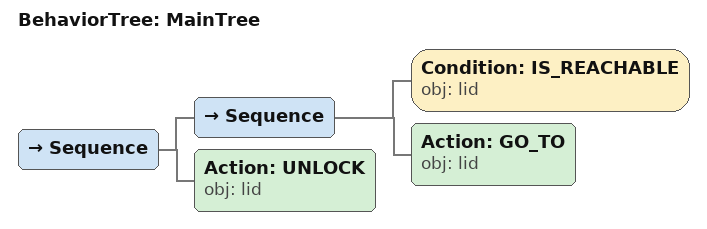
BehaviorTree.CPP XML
<root main_tree_to_execute="MainTree">
  <BehaviorTree ID="MainTree">
    <Sequence>
      <Sequence>
        <!-- Check lid is reachable before NAVIGATE_TO -->
        <Condition ID="IS_REACHABLE" obj="lid" />
        <!-- Navigate to lid -->
        <Action ID="GO_TO" obj="lid" />
      </Sequence>
      <!-- Go to lid -->
      <Action ID="UNLOCK" obj="lid" />
    </Sequence>
  </BehaviorTree>
</root>
